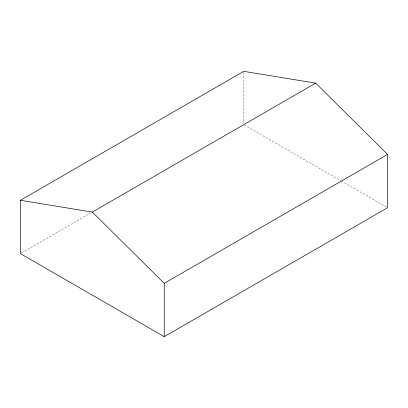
<?xml version="1.0" encoding="UTF-8"?>
<svg xmlns="http://www.w3.org/2000/svg" width="408" height="408" viewBox="0 0 408 408"><rect width="100%" height="100%" fill="white"/><g stroke="black" fill="none" stroke-linecap="round" stroke-linejoin="round"><path stroke-width="0.31" stroke-dasharray="2.04 1.53" d="M21.502 252.975L91.367 212.639M244.3 124.981L340.751 180.667M341.302 180.989L386.498 207.08M243.749 72.604L243.749 123.394"/><path stroke-width="0.61" d="M20.4 200.282L243.749 71.334L315.675 83.135L387.6 154.387L387.6 207.718L164.251 336.666L20.4 253.613L20.4 200.282L92.325 212.084L164.251 283.336L164.251 336.666M92.325 212.084L315.675 83.135M164.251 283.336L387.6 154.387"/></g></svg>
